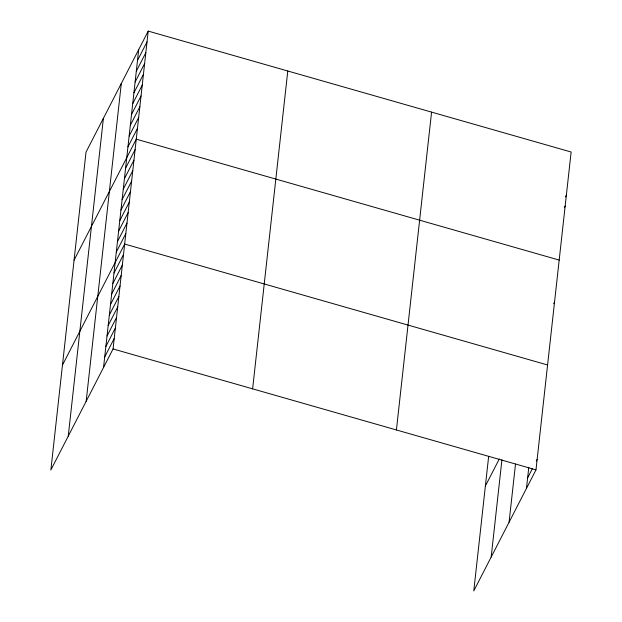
<?xml version="1.0" encoding="UTF-8"?>
<svg xmlns="http://www.w3.org/2000/svg" width="622" height="622" viewBox="0 0 622 622"><rect width="100%" height="100%" fill="white"/><g stroke="black" fill="none" stroke-linecap="round" stroke-linejoin="round"><path stroke-width="0.93" d="M68.249 436.154L103.4 118.304M86.163 401.299L121.313 83.449M103.547 367.47L138.698 49.62M148.215 31.1L86.015 152.133L50.864 469.983L113.064 348.95L148.215 31.1L571.136 152.017L535.985 469.867L473.785 590.9L488.651 456.447M252.625 388.851L287.784 71.001M396.416 429.965L431.575 112.115M491.17 557.071L501.923 459.806M509.076 522.216L515.514 464.051M526.469 488.387L528.786 467.41M137.509 60.427L147.025 41.907M136.311 71.235L145.828 52.714M135.114 82.042L144.631 63.522M133.917 92.849L143.441 74.329M132.727 103.656L142.244 85.136M131.53 114.464L141.046 95.944M130.332 125.271L139.849 106.751M129.135 136.078L138.659 117.558M127.945 146.885L137.462 128.365M74.065 260.198L136.265 139.172L559.186 260.089M125.59 168.181L135.106 149.661M124.431 178.669L133.948 160.149M123.265 189.158L132.781 170.638M122.106 199.646L131.623 181.126M120.948 210.135L130.465 191.615M119.789 220.623L129.306 202.103M118.623 231.112L128.148 212.592M117.465 241.6L126.981 223.08M116.306 252.089L125.823 233.569M62.464 365.091L124.664 244.057L547.585 364.982M113.989 273.066L123.506 254.546M112.823 283.554L122.347 265.042M111.665 294.05L121.181 275.53M110.506 304.539L120.023 286.019M109.348 315.027L118.864 296.507M108.181 325.516L117.706 306.996M107.023 336.004L116.539 317.484M105.864 346.493L115.381 327.973M104.706 356.981L114.223 338.461M565.491 196.933L566.354 195.246M564.294 207.732L565.165 206.053M553.681 303.73L554.544 302.043M485.385 486.007L499.295 458.943M527.627 477.898L532.385 468.638M536.281 461.065L537.144 459.378M113.064 348.95L535.985 469.867"/></g></svg>
